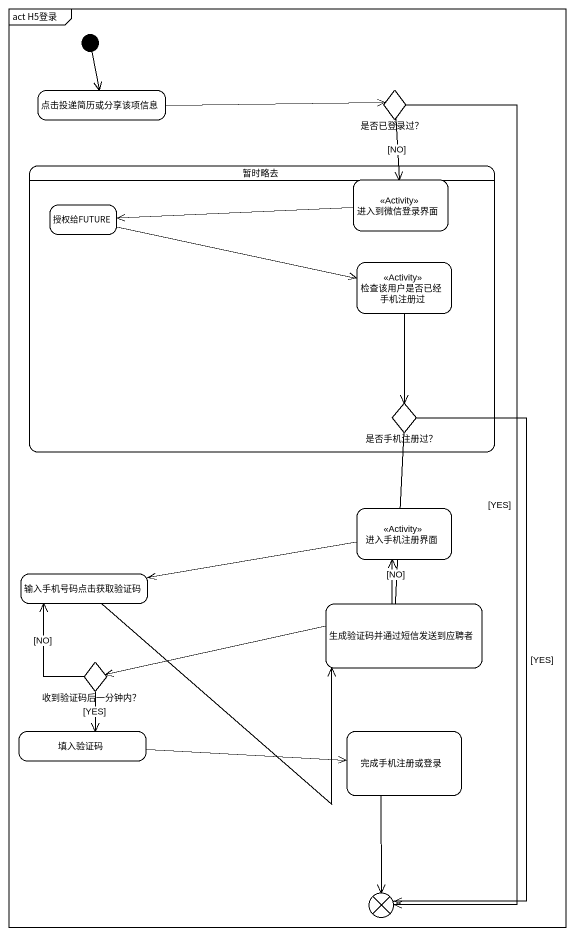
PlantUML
@startuml
mainframe act H5登录
hide empty description
state 点击投递简历或分享该项信息
state "是否已登录过？" as 是否已登录过 <<choice>>
state 暂时略去 {
  state 进入到微信登录界面 <<Activity>>
  state 授权给FUTURE
  state 检查该用户是否已经手机注册过 <<Activity>>
  state "是否手机注册过？" as 是否手机注册过 <<choice>>
}
state 进入手机注册界面 <<Activity>>
state 输入手机号码点击获取验证码
state 生成验证码并通过短信发送到应聘者
state "收到验证码后一分钟内？" as 收到验证码后一分钟内 <<choice>>
state 填入验证码
state 完成手机注册或登录
state flowfinal1 <<end>>
[*] --> 点击投递简历或分享该项信息
点击投递简历或分享该项信息 -right-> 是否已登录过
是否已登录过 --> 进入到微信登录界面 : [NO]
是否已登录过 --> flowfinal1 : [YES]
进入到微信登录界面 -left-> 授权给FUTURE
授权给FUTURE -right-> 检查该用户是否已经手机注册过
检查该用户是否已经手机注册过 --> 是否手机注册过
是否手机注册过 --> 进入手机注册界面 : [NO]
是否手机注册过 --> flowfinal1 : [YES]
进入手机注册界面 -left-> 输入手机号码点击获取验证码
输入手机号码点击获取验证码 -right-> 生成验证码并通过短信发送到应聘者
生成验证码并通过短信发送到应聘者 -left-> 收到验证码后一分钟内
收到验证码后一分钟内 -up-> 输入手机号码点击获取验证码 : [NO]
收到验证码后一分钟内 --> 填入验证码 : [YES]
填入验证码 -right-> 完成手机注册或登录
完成手机注册或登录 --> flowfinal1
@enduml
